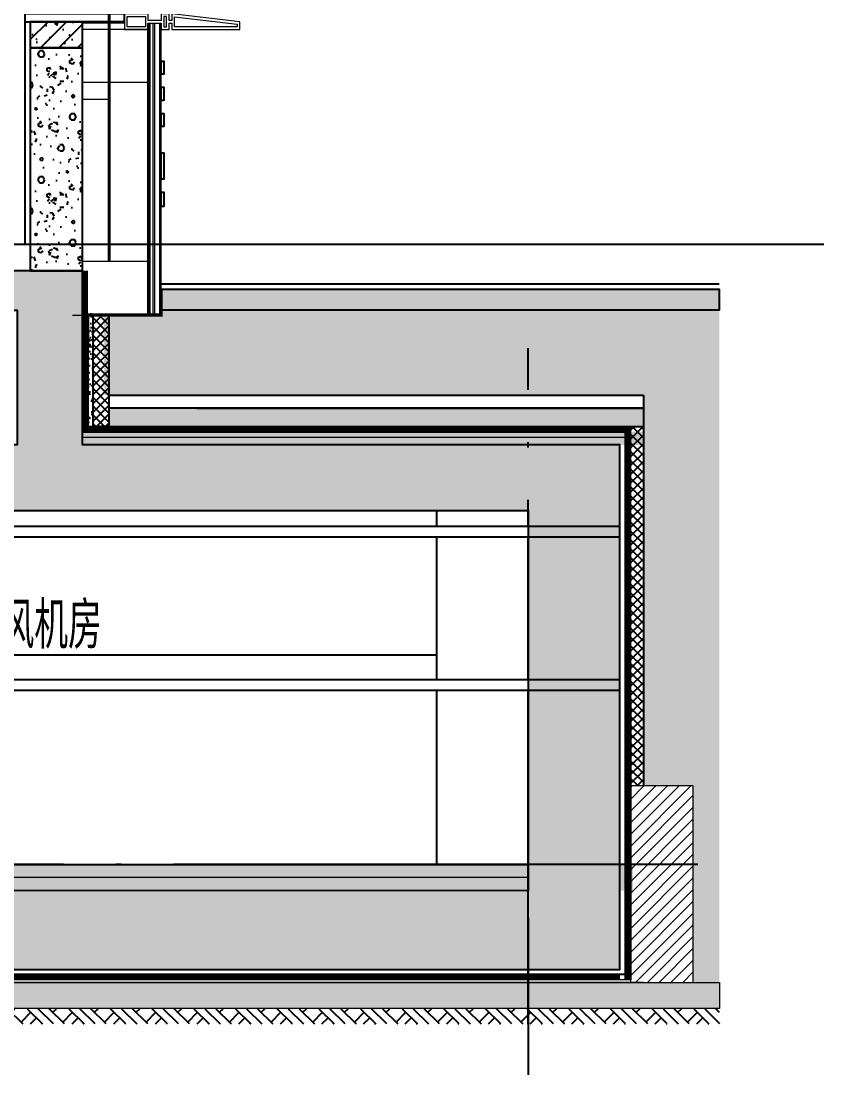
# Model space of a CAD drawing. Extents: x 1147314 to 1218578, y -272074 to -241968.
# Drawn here: x 1215514 to 1218578, y -269789 to -265769 of the extents above; entities that cross this region are included whole.
import ezdxf

# ---------------------------------------------------------------- set-up
doc = ezdxf.new("R2010")
doc.units = 0
doc.header["$LTSCALE"] = 1000
doc.header["$MEASUREMENT"] = 0
for name, pattern in [('230303生产综合楼-平面图_t8$0$DOTE', [2.42, 2, -0.2, 0.02, -0.2]), ('__DASH', [0.35, 0.25, -0.1]), ('DASHED', [0.75, 0.5, -0.25])]:
    doc.linetypes.add(name, pattern=pattern)
for name, color, linetype in [('A-DOOR-FIRE', 4, 'Continuous'), ('A-SECT-SURF', 6, 'Continuous'), ('A-看线', 115, 'Continuous'), ('AXIS', 3, 'Continuous'), ('DIM_SYMB', 3, 'Continuous'), ('DOTE', 1, 'Continuous'), ('FF-窗帘-JYZS', 8, 'Continuous'), ('LAYER1', 6, 'Continuous'), ('LY_MC_section A', 140, 'Continuous'), ('PUB_HATCH', 8, 'Continuous'), ('PUB_TEXT', 7, 'Continuous'), ('S_SURFACE', 6, 'Continuous'), ('SURFACE', 6, 'Continuous'), ('WALL', 255, 'Continuous'), ('墙身保温', 21, 'Continuous'), ('墙身抹灰', 6, 'Continuous'), ('立面填充线2 穿孔板', 8, 'Continuous')]:
    doc.layers.add(name, color=color, linetype=linetype)
for name, color, linetype, lineweight in [('A-WALL-INSL', 241, 'Continuous', 0), ('WALL-CURT-GLAZ', 120, 'Continuous', 0), ('WALL-CURT-METL', 211, 'Continuous', 0), ('墙身分层线', 253, 'Continuous', 18)]:
    doc.layers.add(name, color=color, linetype=linetype, lineweight=lineweight)
doc.styles.add('_TCH_DIM', font='SIMPLEX', dxfattribs={"bigfont": 'GBCBIG'})

# ---------------------------------------------------------------- blocks, each defined once
blk = doc.blocks.new('A$C37e4a2ef')
at = {"layer": 'A-看线'}
for points in [[(196, -60), (196, 0)], [(200, -60), (200, 0)]]:
    blk.add_lwpolyline(points, dxfattribs=at)
at = {"layer": 'WALL-CURT-METL'}
for points in [[(140, -60), (50, -60), (50, -35), (0, -35), (0, -60), (-30, -60), (-30, -35), (-40, -35), (-40, -60), (-300, -60), (-300, -30), (-40, 0), (-40, -25), (-30, -25), (-30, 0), (0, 0), (0, -25), (50, -25), (50, 0), (140, 0)], [(-50, -50), (-50, -11.2), (-290, -38.9), (-290, -50)], [(-20, -10), (-10, -10), (-10, -50), (-20, -50)], [(130, -25), (130, -10), (60, -10), (60, -50), (130, -50)]]:
    blk.add_lwpolyline(points, close=True, dxfattribs=at)
blk = doc.blocks.new('A$C38d1714a')
at = {"layer": 'A-WALL-INSL'}
blk.add_lwpolyline([(0, 0), (250, 0), (250, -200), (0, -200)], close=True, dxfattribs=at)
blk = doc.blocks.new('ret')
at = {"layer": 'PUB_HATCH'}
h = blk.add_hatch(dxfattribs=at)
h.set_pattern_fill('钢筋混凝土', color=256, scale=20, style=0)
h.set_pattern_definition([(45, (-92807.355, 30848.63), (-35.355339, 35.355339), []), (50, (-92807.36, 30848.63), (143.452037, -12.550427), [15, -165]), (355, (-92807.36, 30848.63), (-27.750267, 150.438427), [12, -132]), (100.4514, (-92795.4, 30847.58), (115.701876, 137.887908), [12.748038, -140.228422]), (46.1842, (-92807.36, 30888.63), (213.44821, -33.103803), [22.5, -247.5]), (96.6356, (-92789.57, 30885.87), (186.93254, 194.823574), [19.122058, -210.3426]), (351.1842, (-92807.36, 30888.63), (186.93239, 194.82372), [18, -198]), (21, (-92787.36, 30878.63), (119.38141, -80.523778), [15, -165]), (326, (-92787.36, 30878.63), (48.663066, 145.030009), [12, -132]), (71.4514, (-92777.4, 30871.92), (168.044526, 64.5061), [12.748038, -140.228422]), (37.5, (-92807.355, 30848.63), (2.431971, 66.5787708), [0, -130.4, 0, -134, 0, -132.5]), (7.5, (-92807.355, 30848.63), (52.6139075, 78.8823424), [0, -76.4, 0, -127.4, 0, -50.5]), (327.5, (-92851.955, 30848.63), (106.7644872, -4.5109743), [0, -50, 0, -156, 0, -207]), (317.5, (-92871.955, 30848.63), (116.637234, 20.0209965), [0, -65, 0, -103.6, 0, -147])])
edge = h.paths.add_edge_path()
edge.add_line((1217799.2, -267385.9), (1214199.2, -267386))
edge.add_line((1214199.2, -267386), (1214199.2, -266871.9))
edge.add_line((1214199.2, -266871.9), (1215499.2, -266871.9))
edge.add_line((1215499.2, -266871.9), (1215499.2, -267385.9))
edge.add_line((1215499.2, -267385.9), (1215749.2, -267385.9))
edge.add_line((1215749.2, -267385.9), (1215749.2, -266721.9))
edge.add_line((1215749.2, -266721.9), (1214199.2, -266721.9))
edge.add_line((1214199.2, -266721.9), (1212814.7, -266721.7))
edge.add_line((1212814.7, -266721.7), (1212814.7, -266971.7))
edge.add_line((1212814.7, -266971.7), (1213549.2, -266971.9))
edge.add_line((1213549.2, -266971.9), (1213549.2, -267335.9))
edge.add_line((1213549.2, -267335.9), (1213549.2, -267785.9))
edge.add_line((1213549.2, -267785.9), (1214199.2, -267785.9))
edge.add_line((1214199.2, -267785.9), (1214199.2, -267635.9))
edge.add_line((1214199.2, -267635.9), (1217449.2, -267635.9))
edge.add_line((1217449.2, -267635.9), (1217449.2, -269085.9))
edge.add_line((1217449.2, -269085.9), (1212815.5, -269085.9))
edge.add_line((1212815.5, -269085.9), (1212815.5, -269385.9))
edge.add_line((1212815.5, -269385.9), (1217799.2, -269385.9))
edge.add_line((1217799.2, -269385.9), (1217799.2, -267385.9))
at = {"layer": 'WALL'}
blk.add_lwpolyline([(1212815.6, -269385.9), (1217799.2, -269385.9), (1217799.2, -267385.9), (1215749.2, -267386), (1215749.2, -266721.9), (1214199.2, -266721.9), (1212814.7, -266721.9)], dxfattribs=at)
blk.add_lwpolyline([(1214199.2, -266871.9), (1215499.2, -266871.9), (1215499.2, -267385.9), (1214199.2, -267385.9)], close=True, dxfattribs=at)
blk = doc.blocks.new('A$C239653f4')
at = {"layer": '墙身分层线', "const_width": 5}
for points in [[(0, 25), (0, -25)], [(0, 0), (50, 0)]]:
    blk.add_lwpolyline(points, dxfattribs=at)

msp = doc.modelspace()

# ---------------------------------------------------------------- hatches: boundary and pattern name
at = {"layer": 'PUB_HATCH'}
h = msp.add_hatch(dxfattribs=at)
h.set_pattern_fill('钢筋混凝土', color=256, scale=20, style=0)
h.set_pattern_definition([(45, (-1035705.63, 103796.365), (-35.3553391, 35.3553391), []), (50, (-1035705.63, 103796.37), (143.4520365, -12.550427), [15, -165]), (355, (-1035705.63, 103796.37), (-27.750267, 150.438427), [12, -132]), (100.4514, (-1035693.68, 103795.32), (115.701876, 137.887908), [12.748038, -140.228422]), (46.1842, (-1035705.63, 103836.37), (213.44821, -33.103803), [22.5, -247.5]), (96.6356, (-1035687.84, 103833.6), (186.932541, 194.823574), [19.122058, -210.3426]), (351.1842, (-1035705.63, 103836.37), (186.93239, 194.82372), [18, -198]), (21, (-1035685.63, 103826.37), (119.3814104, -80.523778), [15, -165]), (326, (-1035685.63, 103826.37), (48.663066, 145.030009), [12, -132]), (71.4514, (-1035675.68, 103819.65), (168.044526, 64.506099), [12.748038, -140.228422]), (37.5, (-1035705.63, 103796.365), (2.4319711, 66.5787708), [0, -130.4, 0, -134, 0, -132.5]), (7.5, (-1035705.63, 103796.365), (52.6139075, 78.8823424), [0, -76.4, 0, -127.4, 0, -50.5]), (327.5, (-1035750.23, 103796.365), (106.7644872, -4.5109743), [0, -50, 0, -156, 0, -207]), (317.5, (-1035770.23, 103796.365), (116.637234, 20.0209965), [0, -65, 0, -103.6, 0, -147])])
h.paths.add_polyline_path([(1215749.2, -265771.9), (1215549.2, -265771.9), (1215549.2, -265871.9), (1215749.2, -265871.9)])
h = msp.add_hatch(dxfattribs=at)
h.set_pattern_fill('加气混凝土', color=256, scale=20, style=0)
h.set_pattern_definition([(0, (-1035634.83, 103323.17), (120, 240), [0, -240]), (0, (-1035775.23, 103290.77), (120, 240), [0, -240]), (0, (-1035697.23, 103288.37), (120, 240), [0, -240]), (0, (-1035612.03, 103359.17), (120, 240), [0, -240]), (0, (-1035711.63, 103276.37), (120, 240), [0, -240]), (0, (-1035588.03, 103510.37), (120, 240), [0, -240]), (0, (-1035661.23, 103491.17), (120, 240), [0, -240]), (0, (-1035622.83, 103461.17), (120, 240), [0, -240]), (0, (-1035818.43, 103456.37), (120, 240), [0, -240]), (0, (-1035700.83, 103445.57), (120, 240), [0, -240]), (0, (-1035746.43, 103384.37), (120, 240), [0, -240]), (0, (-1035744.03, 103294.37), (120, 240), [0, -240]), (0, (-1035654.03, 103284.77), (120, 240), [0, -240]), (0, (-1035588.03, 103390.37), (120, 240), [0, -240]), (0, (-1035812.43, 103353.17), (120, 240), [0, -240]), (0, (-1035792.03, 103393.97), (120, 240), [0, -240]), (0, (-1035698.43, 103377.17), (120, 240), [0, -240]), (0, (-1035732.03, 103342.37), (120, 240), [0, -240]), (0, (-1035751.23, 103421.57), (120, 240), [0, -240]), (0, (-1035721.23, 103511.57), (120, 240), [0, -240]), (0, (-1035802.83, 103302.77), (120, 240), [0, -240]), (0, (-1035670.83, 103462.37), (120, 240), [0, -240]), (0, (-1035782.43, 103465.97), (120, 240), [0, -240]), (0, (-1035801.63, 103497.17), (120, 240), [0, -240]), (130.601294, (-1035602.771, 103435.222), (-599.99999337, 720.00000315), [10.536622, -4414.8444]), (18.4349488, (-1035619.914, 103439.794), (599.9999978, 239.9999982), [10.842096, -1507.05116]), (90, (-1035619.91, 103429.51), (120, 240), [10.285714, -469.71426]), (161.565051, (-1035609.63, 103426.08), (-600.000003, 239.9999821), [10.842096, -1507.05116]), (53.1301023, (-1035609.63, 103426.08), (120.0000002, 239.9999999), [11.428572, -1188.5714]), (135, (-1035600.486, 103303.79), (-120.0000145, 239.9999838), [9.697464, -669.12504]), (45, (-1035614.2, 103303.79), (119.9999992, 239.999999), [9.697464, -669.12504]), (135, (-1035607.34, 103296.94), (-120.0000145, 239.9999838), [9.697464, -669.12504]), (45, (-1035607.34, 103296.94), (119.9999992, 239.999999), [9.697464, -669.12504]), (116.565051, (-1035715.91, 103464.94), (-2e-05, 479.999987), [12.77753, -255.5506]), (180, (-1035721.63, 103476.37), (-120, 240), [13.714286, -226.2857]), (63.434949, (-1035741.06, 103464.94), (1e-06, 479.999998), [12.77753, -255.5506]), (116.565051, (-1035735.34, 103453.5), (-2e-05, 479.999987), [12.77753, -255.5506]), (0, (-1035735.34, 103453.5), (120, 240), [13.714286, -226.2857]), (63.434949, (-1035721.63, 103453.5), (1e-06, 479.999998), [12.77753, -255.5506]), (107.102728, (-1035625.629, 103383.794), (-359.999986237, 1200.000001936), [15.544538, -6513.161]), (143.972626, (-1035630.2, 103398.65), (-2279.9999711, 1679.9999981), [15.544538, -3248.808]), (180, (-1035642.77, 103407.8), (-120, 240), [14.857142, -225.14284]), (36.0273733, (-1035670.2, 103398.65), (2279.99998315, 1679.99998189), [15.544538, -3248.808]), (71.5650511, (-1035674.77, 103384.937), (360.00000185, 1199.99999793), [14.456126, -1503.43712]), (107.102728, (-1035670.2, 103370.079), (-359.999986237, 1200.000001936), [15.544538, -6513.161]), (143.972626, (-1035657.629, 103360.937), (-2279.9999711, 1679.9999981), [15.544538, -3248.808]), (0, (-1035657.63, 103360.94), (120, 240), [14.857142, -225.14284]), (36.0273733, (-1035642.771, 103360.937), (2279.99998315, 1679.99998189), [15.544538, -3248.808]), (71.5650511, (-1035630.2, 103370.08), (360.00000185, 1199.99999793), [14.456126, -1503.43712]), (150.255118, (-1035623.343, 103495.794), (-360.00000085, 239.99999703), [9.214008, -1925.72784]), (90, (-1035631.34, 103491.22), (120, 240), [9.142858, -470.8571]), (29.7448813, (-1035631.343, 103491.222), (360.0000002, 239.99999888), [9.214008, -1925.72784]), (116.565051, (-1035679.34, 103325.5), (-2e-05, 479.999987), [12.77753, -255.5506]), (168.690067, (-1035685.057, 103336.937), (-1080.0000008, 239.99999398), [11.654902, -2435.8742]), (41.1859251, (-1035705.629, 103331.222), (2999.999981823, 2639.999976915), [12.148738, -5090.3208]), (90, (-1035705.63, 103319.79), (120, 240), [11.428572, -468.5714]), (138.814074, (-1035696.486, 103311.794), (-2999.999946676, 2640.000016815), [12.148738, -5090.3208]), (16.6992442, (-1035696.486, 103311.794), (3959.999970207, 1199.99998743), [11.93178, -4999.415]), (60.9453959, (-1035685.057, 103315.222), (119.99999968, 239.99999788), [11.766434, -4930.1358]), (109.983106, (-1035779.914, 103426.079), (-600.00000226, 1679.999995554), [13.3768, -5604.879]), (155.556045, (-1035784.486, 103438.651), (-1560.000005946, 719.99998504), [13.809194, -5786.0526]), (24.4439547, (-1035809.629, 103438.651), (1560.00000078, 719.999996537), [13.809194, -5786.0526]), (70.0168934, (-1035814.2, 103426.079), (600.00000181, 1679.99999583), [13.3768, -5604.879]), (109.983106, (-1035809.629, 103413.508), (-600.00000226, 1679.999995554), [13.3768, -5604.879]), (160.016893, (-1035797.057, 103408.937), (-600.00000035, 239.99998907), [13.3768, -2795.751]), (19.9831065, (-1035797.057, 103408.937), (599.9999967, 239.99999962), [13.3768, -2795.751]), (70.0168934, (-1035784.486, 103413.508), (600.00000181, 1679.99999583), [13.3768, -5604.879]), (122.005383, (-1035690.771, 103404.365), (-120.0000161, 239.99998775), [10.781693, -2253.3736]), (18.4349488, (-1035706.77, 103410.08), (599.9999978, 239.9999982), [10.842096, -1507.05116]), (90, (-1035706.77, 103399.79), (120, 240), [10.285714, -469.71426]), (161.565051, (-1035696.486, 103396.365), (-600.000003, 239.9999821), [10.842096, -1507.05116]), (54.4623222, (-1035696.486, 103396.365), (839.99999878, 1199.9999982), [9.831228, -4119.2846]), (116.565051, (-1035760.49, 103346.08), (-2e-05, 479.999987), [12.77753, -255.5506]), (180, (-1035766.2, 103357.5), (-120, 240), [12.571428, -227.42856]), (59.0362434, (-1035785.629, 103346.08), (120.00000039, 239.99999884), [13.32789, -2785.5288]), (120.963756, (-1035778.771, 103334.65), (-120.0000164, 239.99998898), [13.32789, -2785.5288]), (0, (-1035778.77, 103334.65), (120, 240), [12.571428, -227.42856]), (63.434949, (-1035766.2, 103334.65), (1e-06, 479.999998), [12.77753, -255.5506])])
h.paths.add_polyline_path([(1215749.2, -265871.9), (1215549.2, -265871.9), (1215549.2, -266721.9), (1215749.2, -266721.9)])
h = msp.add_hatch(dxfattribs=at)
h.set_pattern_fill('混凝土', color=256, scale=8, style=0)
h.set_pattern_definition([(50, (56480.073, 4144.165), (57.3808146, -5.0201708), [6, -66]), (355, (56480.073, 4144.165), (-11.1001067, 60.1753707), [4.8, -52.8]), (100.4514, (56484.855, 4143.747), (46.2807505, 55.1551634), [5.0992152, -56.091369]), (46.1842, (56480.07, 4160.165), (85.379284, -13.241521), [9, -99]), (96.6356, (56487.19, 4159.06), (74.7730164, 77.9294297), [7.648823, -84.13704]), (351.1842, (56480.07, 4160.165), (74.7729556, 77.929488), [7.2, -79.2]), (21, (56488.073, 4156.165), (47.7525642, -32.2095113), [6, -66]), (326, (56488.073, 4156.165), (19.4652266, 58.0120036), [4.8, -52.8]), (71.4514, (56492.05, 4153.48), (67.2178103, 25.8024397), [5.0992152, -56.091369]), (37.5, (56480.073, 4144.165), (0.97278843, 26.6315083), [0, -52.16, 0, -53.6, 0, -53]), (7.5, (56480.073, 4144.165), (21.045563, 31.55293695), [0, -30.56, 0, -50.96, 0, -20.2]), (327.5, (56462.233, 4144.165), (42.7057949, -1.80438974), [0, -20, 0, -62.4, 0, -82.8]), (317.5, (56454.233, 4144.165), (46.6548935, 8.0083986), [0, -26, 0, -41.44, 0, -58.8])])
h.paths.add_polyline_path([(1216049.2, -266791.9), (1218178.3, -266791.7), (1218178.3, -266871.8), (1216049.2, -266872)])
h = msp.add_hatch(dxfattribs=at)
h.set_pattern_fill('混凝土', color=256, scale=8, style=0)
h.set_pattern_definition([(50, (0, 0), (57.3808146, -5.0201708), [6, -66]), (355, (0, 0), (-11.1001067, 60.1753707), [4.8, -52.8]), (100.4514, (4.78, -0.42), (46.2807505, 55.1551634), [5.0992152, -56.091369]), (46.1842, (0, 16), (85.379284, -13.241521), [9, -99]), (96.6356, (7.115, 14.9), (74.7730164, 77.9294297), [7.648823, -84.13704]), (351.1842, (0, 16), (74.7729556, 77.929488), [7.2, -79.2]), (21, (8, 12), (47.7525642, -32.2095113), [6, -66]), (326, (8, 12), (19.4652266, 58.0120036), [4.8, -52.8]), (71.4514, (11.98, 9.316), (67.2178103, 25.8024397), [5.0992152, -56.091369]), (37.5, (0, 0), (0.97278843, 26.6315083), [0, -52.16, 0, -53.6, 0, -53]), (7.5, (0, 0), (21.045563, 31.55293695), [0, -30.56, 0, -50.96, 0, -20.2]), (327.5, (-17.84, 0), (42.7057949, -1.80438974), [0, -20, 0, -62.4, 0, -82.8]), (317.5, (-25.84, 0), (46.6548935, 8.0083986), [0, -26, 0, -41.44, 0, -58.8])])
h.paths.add_polyline_path([(1215749.2, -266885.7), (1215789.2, -266885.7), (1215789.2, -267315.9), (1215749.2, -267315.9)])
h = msp.add_hatch(dxfattribs=at)
h.set_pattern_fill('混凝土', color=256, scale=8, style=0)
h.set_pattern_definition([(50, (28528.594, 4745.994), (57.3808146, -5.0201708), [6, -66]), (355, (28528.594, 4745.994), (-11.1001067, 60.1753707), [4.8, -52.8]), (100.4514, (28533.376, 4745.576), (46.2807505, 55.1551634), [5.0992152, -56.091369]), (46.1842, (28528.594, 4761.994), (85.379284, -13.241521), [9, -99]), (96.6356, (28535.71, 4760.89), (74.7730164, 77.9294297), [7.648823, -84.13704]), (351.1842, (28528.59, 4761.994), (74.7729556, 77.929488), [7.2, -79.2]), (21, (28536.594, 4757.994), (47.7525642, -32.2095113), [6, -66]), (326, (28536.594, 4757.994), (19.4652266, 58.0120036), [4.8, -52.8]), (71.4514, (28540.574, 4755.31), (67.2178103, 25.8024397), [5.0992152, -56.091369]), (37.5, (28528.594, 4745.994), (0.97278843, 26.6315083), [0, -52.16, 0, -53.6, 0, -53]), (7.5, (28528.594, 4745.994), (21.045563, 31.55293695), [0, -30.56, 0, -50.96, 0, -20.2]), (327.5, (28510.754, 4745.994), (42.7057949, -1.80438974), [0, -20, 0, -62.4, 0, -82.8]), (317.5, (28502.754, 4745.994), (46.6548935, 8.0083986), [0, -26, 0, -41.44, 0, -58.8])])
h.paths.add_polyline_path([(1217888.9, -267315.9), (1217888.9, -267245.9), (1215849.2, -267245.9), (1215849.2, -267315.9)])
h = msp.add_hatch(dxfattribs=at)
h.set_pattern_fill('加气混凝土', color=256, scale=8)
h.set_pattern_definition([(0, (28556.91, 4746.715), (48, 96), [0, -96]), (0, (28500.75, 4733.755), (48, 96), [0, -96]), (0, (28531.95, 4732.795), (48, 96), [0, -96]), (0, (28566.03, 4761.115), (48, 96), [0, -96]), (0, (28526.19, 4727.995), (48, 96), [0, -96]), (0, (28575.63, 4821.595), (48, 96), [0, -96]), (0, (28546.35, 4813.915), (48, 96), [0, -96]), (0, (28561.71, 4801.915), (48, 96), [0, -96]), (0, (28483.47, 4799.995), (48, 96), [0, -96]), (0, (28530.51, 4795.675), (48, 96), [0, -96]), (0, (28512.27, 4771.195), (48, 96), [0, -96]), (0, (28513.23, 4735.195), (48, 96), [0, -96]), (0, (28549.23, 4731.355), (48, 96), [0, -96]), (0, (28575.63, 4773.595), (48, 96), [0, -96]), (0, (28485.87, 4758.715), (48, 96), [0, -96]), (0, (28494.03, 4775.035), (48, 96), [0, -96]), (0, (28531.47, 4768.315), (48, 96), [0, -96]), (0, (28518.03, 4754.395), (48, 96), [0, -96]), (0, (28510.35, 4786.075), (48, 96), [0, -96]), (0, (28522.35, 4822.075), (48, 96), [0, -96]), (0, (28489.71, 4738.555), (48, 96), [0, -96]), (0, (28542.51, 4802.395), (48, 96), [0, -96]), (0, (28497.87, 4803.835), (48, 96), [0, -96]), (0, (28490.19, 4816.315), (48, 96), [0, -96]), (130.601294, (28569.737, 4791.538), (-239.99999735, 288.00000126), [4.214649, -1765.93776]), (18.4349488, (28562.88, 4793.366), (239.99999911, 95.9999993), [4.3368384, -602.820464]), (90, (28562.88, 4789.25), (48, 96), [4.1142854, -187.885704]), (161.565051, (28566.994, 4787.88), (-240.0000012, 95.99999284), [4.3368384, -602.820464]), (53.1301023, (28566.994, 4787.88), (48.0000001, 95.99999995), [4.571429, -475.42856]), (135, (28570.65, 4738.966), (-48.0000058, 95.9999935), [3.8789856, -267.650016]), (45, (28565.166, 4738.966), (47.9999997, 95.9999996), [3.8789856, -267.650016]), (135, (28567.91, 4736.224), (-48.0000058, 95.9999935), [3.8789856, -267.650016]), (45, (28567.91, 4736.224), (47.9999997, 95.9999996), [3.8789856, -267.650016]), (116.565051, (28524.48, 4803.42), (-8.4e-06, 191.999995), [5.111012, -102.22024]), (180, (28522.19, 4807.995), (-48, 96), [5.4857146, -90.51428]), (63.434949, (28514.42, 4803.42), (4e-07, 191.999999), [5.111012, -102.22024]), (116.565051, (28516.71, 4798.85), (-8.4e-06, 191.999995), [5.111012, -102.22024]), (0, (28516.71, 4798.85), (48, 96), [5.4857146, -90.51428]), (63.434949, (28522.19, 4798.85), (4e-07, 191.999999), [5.111012, -102.22024]), (107.102728, (28560.5943, 4770.9664), (-143.999994495, 480.000000774), [6.217815, -2605.2644]), (143.972626, (28558.766, 4776.909), (-911.99998844, 671.99999924), [6.217815, -1299.5232]), (180, (28553.74, 4780.57), (-48, 96), [5.942857, -90.057136]), (36.0273733, (28542.766, 4776.909), (911.99999326, 671.999992756), [6.217815, -1299.5232]), (71.5650511, (28540.937, 4771.424), (144.00000074, 479.99999917), [5.7824506, -601.374848]), (107.102728, (28542.7657, 4765.4807), (-143.999994495, 480.000000774), [6.217815, -2605.2644]), (143.972626, (28547.794, 4761.8235), (-911.99998844, 671.99999924), [6.217815, -1299.5232]), (0, (28547.79, 4761.82), (48, 96), [5.942857, -90.057136]), (36.0273733, (28553.737, 4761.8235), (911.99999326, 671.999992756), [6.217815, -1299.5232]), (71.5650511, (28558.766, 4765.48), (144.00000074, 479.99999917), [5.7824506, -601.374848]), (150.255118, (28561.509, 4815.766), (-144.00000034, 95.99999881), [3.685603, -770.291136]), (90, (28558.31, 4813.94), (48, 96), [3.657143, -188.34284]), (29.7448813, (28558.309, 4813.938), (144.00000008, 95.99999955), [3.685603, -770.291136]), (116.565051, (28539.11, 4747.65), (-8.4e-06, 191.999995), [5.111012, -102.22024]), (168.690067, (28536.823, 4752.224), (-432.00000032, 95.99999759), [4.661961, -974.34968]), (41.1859251, (28528.5943, 4749.938), (1199.99999273, 1055.999990766), [4.859495, -2036.12832]), (90, (28528.594, 4745.366), (48, 96), [4.571429, -187.42856]), (138.814074, (28532.2514, 4742.1664), (-1199.99997867, 1056.000006726), [4.859495, -2036.12832]), (16.6992442, (28532.2514, 4742.1664), (1583.999988083, 479.999994972), [4.772712, -1999.766]), (60.9453959, (28536.823, 4743.538), (47.999999873, 95.99999915), [4.706574, -1972.05432]), (109.983106, (28498.88, 4787.8807), (-240.000000904, 671.999998222), [5.35072, -2241.9516]), (155.556045, (28497.0514, 4792.9092), (-624.000002379, 287.999994016), [5.523678, -2314.42104]), (24.4439547, (28486.9943, 4792.9092), (624.000000311, 287.999998615), [5.523678, -2314.42104]), (70.0168934, (28485.1657, 4787.8807), (240.000000724, 671.999998333), [5.35072, -2241.9516]), (109.983106, (28486.9943, 4782.852), (-240.000000904, 671.999998222), [5.35072, -2241.9516]), (160.016893, (28492.023, 4781.0235), (-240.00000014, 95.999995627), [5.35072, -1118.3004]), (19.9831065, (28492.023, 4781.0235), (239.99999868, 95.99999985), [5.35072, -1118.3004]), (70.0168934, (28497.0514, 4782.852), (240.000000724, 671.999998333), [5.35072, -2241.9516]), (122.005383, (28534.537, 4779.195), (-48.00000644, 95.9999951), [4.312677, -901.34944]), (18.4349488, (28528.137, 4781.48), (239.99999911, 95.9999993), [4.3368384, -602.820464]), (90, (28528.137, 4777.366), (48, 96), [4.1142854, -187.885704]), (161.565051, (28532.251, 4775.995), (-240.0000012, 95.99999284), [4.3368384, -602.820464]), (54.4623222, (28532.2514, 4775.995), (335.999999513, 479.99999928), [3.932491, -1647.71384]), (116.565051, (28506.65, 4755.88), (-8.4e-06, 191.999995), [5.111012, -102.22024]), (180, (28504.37, 4760.45), (-48, 96), [5.028571, -90.971424]), (59.0362434, (28496.594, 4755.881), (48.000000156, 95.999999534), [5.3311565, -1114.21152]), (120.963756, (28499.337, 4751.309), (-48.00000656, 95.99999559), [5.3311565, -1114.21152]), (0, (28499.34, 4751.31), (48, 96), [5.028571, -90.971424]), (63.434949, (28504.37, 4751.31), (4e-07, 191.999999), [5.111012, -102.22024])])
h.paths.add_polyline_path([(1218018.9, -267355.9), (1218018.9, -267335.9), (1215749.2, -267335.9), (1215749.2, -267355.9)])
h = msp.add_hatch(dxfattribs=at)
h.set_pattern_fill('加气混凝土', color=256, scale=8)
h.set_pattern_definition([(0, (28556.91, 4716.71), (48, 96), [0, -96]), (0, (28500.75, 4703.75), (48, 96), [0, -96]), (0, (28531.95, 4702.79), (48, 96), [0, -96]), (0, (28566.03, 4731.11), (48, 96), [0, -96]), (0, (28526.19, 4697.99), (48, 96), [0, -96]), (0, (28575.63, 4791.59), (48, 96), [0, -96]), (0, (28546.35, 4783.91), (48, 96), [0, -96]), (0, (28561.71, 4771.91), (48, 96), [0, -96]), (0, (28483.47, 4769.99), (48, 96), [0, -96]), (0, (28530.51, 4765.67), (48, 96), [0, -96]), (0, (28512.27, 4741.19), (48, 96), [0, -96]), (0, (28513.23, 4705.19), (48, 96), [0, -96]), (0, (28549.23, 4701.35), (48, 96), [0, -96]), (0, (28575.63, 4743.59), (48, 96), [0, -96]), (0, (28485.87, 4728.71), (48, 96), [0, -96]), (0, (28494.03, 4745.03), (48, 96), [0, -96]), (0, (28531.47, 4738.31), (48, 96), [0, -96]), (0, (28518.03, 4724.39), (48, 96), [0, -96]), (0, (28510.35, 4756.07), (48, 96), [0, -96]), (0, (28522.35, 4792.07), (48, 96), [0, -96]), (0, (28489.71, 4708.55), (48, 96), [0, -96]), (0, (28542.51, 4772.39), (48, 96), [0, -96]), (0, (28497.87, 4773.83), (48, 96), [0, -96]), (0, (28490.19, 4786.31), (48, 96), [0, -96]), (130.601294, (28569.737, 4761.5373), (-239.99999735, 288.00000126), [4.214649, -1765.93776]), (18.4349488, (28562.88, 4763.366), (239.99999911, 95.9999993), [4.3368384, -602.820464]), (90, (28562.88, 4759.25), (48, 96), [4.1142854, -187.885704]), (161.565051, (28566.994, 4757.88), (-240.0000012, 95.99999284), [4.3368384, -602.820464]), (53.1301023, (28566.994, 4757.88), (48.0000001, 95.99999995), [4.571429, -475.42856]), (135, (28570.65, 4708.966), (-48.0000058, 95.9999935), [3.8789856, -267.650016]), (45, (28565.166, 4708.966), (47.9999997, 95.9999996), [3.8789856, -267.650016]), (135, (28567.91, 4706.223), (-48.0000058, 95.9999935), [3.8789856, -267.650016]), (45, (28567.91, 4706.223), (47.9999997, 95.9999996), [3.8789856, -267.650016]), (116.565051, (28524.48, 4773.42), (-8.4e-06, 191.999995), [5.111012, -102.22024]), (180, (28522.19, 4777.99), (-48, 96), [5.4857146, -90.51428]), (63.434949, (28514.42, 4773.42), (4e-07, 191.999999), [5.111012, -102.22024]), (116.565051, (28516.71, 4768.85), (-8.4e-06, 191.999995), [5.111012, -102.22024]), (0, (28516.71, 4768.85), (48, 96), [5.4857146, -90.51428]), (63.434949, (28522.19, 4768.85), (4e-07, 191.999999), [5.111012, -102.22024]), (107.102728, (28560.5942, 4740.966), (-143.999994495, 480.000000774), [6.217815, -2605.2644]), (143.972626, (28558.766, 4746.909), (-911.99998844, 671.99999924), [6.217815, -1299.5232]), (180, (28553.74, 4750.57), (-48, 96), [5.942857, -90.057136]), (36.0273733, (28542.766, 4746.909), (911.99999326, 671.999992756), [6.217815, -1299.5232]), (71.5650511, (28540.937, 4741.423), (144.00000074, 479.99999917), [5.7824506, -601.374848]), (107.102728, (28542.7657, 4735.4802), (-143.999994495, 480.000000774), [6.217815, -2605.2644]), (143.972626, (28547.794, 4731.823), (-911.99998844, 671.99999924), [6.217815, -1299.5232]), (0, (28547.79, 4731.82), (48, 96), [5.942857, -90.057136]), (36.0273733, (28553.737, 4731.823), (911.99999326, 671.999992756), [6.217815, -1299.5232]), (71.5650511, (28558.766, 4735.48), (144.00000074, 479.99999917), [5.7824506, -601.374848]), (150.255118, (28561.509, 4785.766), (-144.00000034, 95.99999881), [3.685603, -770.291136]), (90, (28558.31, 4783.937), (48, 96), [3.657143, -188.34284]), (29.7448813, (28558.309, 4783.937), (144.00000008, 95.99999955), [3.685603, -770.291136]), (116.565051, (28539.11, 4717.65), (-8.4e-06, 191.999995), [5.111012, -102.22024]), (168.690067, (28536.823, 4722.223), (-432.00000032, 95.99999759), [4.661961, -974.34968]), (41.1859251, (28528.5942, 4719.9373), (1199.99999273, 1055.999990766), [4.859495, -2036.12832]), (90, (28528.594, 4715.366), (48, 96), [4.571429, -187.42856]), (138.814074, (28532.2514, 4712.166), (-1199.99997867, 1056.000006726), [4.859495, -2036.12832]), (16.6992442, (28532.2514, 4712.166), (1583.999988083, 479.999994972), [4.772712, -1999.766]), (60.9453959, (28536.823, 4713.5373), (47.999999873, 95.99999915), [4.706574, -1972.05432]), (109.983106, (28498.88, 4757.88), (-240.000000904, 671.999998222), [5.35072, -2241.9516]), (155.556045, (28497.0514, 4762.9088), (-624.000002379, 287.999994016), [5.523678, -2314.42104]), (24.4439547, (28486.9942, 4762.9088), (624.000000311, 287.999998615), [5.523678, -2314.42104]), (70.0168934, (28485.1657, 4757.88), (240.000000724, 671.999998333), [5.35072, -2241.9516]), (109.983106, (28486.9942, 4752.8516), (-240.000000904, 671.999998222), [5.35072, -2241.9516]), (160.016893, (28492.023, 4751.023), (-240.00000014, 95.999995627), [5.35072, -1118.3004]), (19.9831065, (28492.023, 4751.023), (239.99999868, 95.99999985), [5.35072, -1118.3004]), (70.0168934, (28497.0514, 4752.8516), (240.000000724, 671.999998333), [5.35072, -2241.9516]), (122.005383, (28534.537, 4749.194), (-48.00000644, 95.9999951), [4.312677, -901.34944]), (18.4349488, (28528.137, 4751.48), (239.99999911, 95.9999993), [4.3368384, -602.820464]), (90, (28528.137, 4747.366), (48, 96), [4.1142854, -187.885704]), (161.565051, (28532.251, 4745.994), (-240.0000012, 95.99999284), [4.3368384, -602.820464]), (54.4623222, (28532.2514, 4745.9945), (335.999999513, 479.99999928), [3.932491, -1647.71384]), (116.565051, (28506.65, 4725.88), (-8.4e-06, 191.999995), [5.111012, -102.22024]), (180, (28504.37, 4730.45), (-48, 96), [5.028571, -90.971424]), (59.0362434, (28496.594, 4725.88), (48.000000156, 95.999999534), [5.3311565, -1114.21152]), (120.963756, (28499.337, 4721.309), (-48.00000656, 95.99999559), [5.3311565, -1114.21152]), (0, (28499.34, 4721.31), (48, 96), [5.028571, -90.971424]), (63.434949, (28504.366, 4721.31), (4e-07, 191.999999), [5.111012, -102.22024])])
h.paths.add_polyline_path([(1218018.9, -267385.9), (1218018.9, -267355.9), (1215749.2, -267355.9), (1215749.2, -267385.9)])
h = msp.add_hatch(dxfattribs=at)
h.set_pattern_fill('加气混凝土', color=256, scale=10, style=0)
h.set_pattern_definition([(0, (60789.39, -48479.96), (60, 120), [0, -120]), (0, (60719.19, -48496.16), (60, 120), [0, -120]), (0, (60758.19, -48497.36), (60, 120), [0, -120]), (0, (60800.79, -48461.96), (60, 120), [0, -120]), (0, (60750.99, -48503.36), (60, 120), [0, -120]), (0, (60812.79, -48386.36), (60, 120), [0, -120]), (0, (60776.19, -48395.96), (60, 120), [0, -120]), (0, (60795.39, -48410.96), (60, 120), [0, -120]), (0, (60697.59, -48413.36), (60, 120), [0, -120]), (0, (60756.39, -48418.76), (60, 120), [0, -120]), (0, (60733.59, -48449.36), (60, 120), [0, -120]), (0, (60734.79, -48494.36), (60, 120), [0, -120]), (0, (60779.79, -48499.16), (60, 120), [0, -120]), (0, (60812.79, -48446.36), (60, 120), [0, -120]), (0, (60700.59, -48464.96), (60, 120), [0, -120]), (0, (60710.79, -48444.56), (60, 120), [0, -120]), (0, (60757.59, -48452.96), (60, 120), [0, -120]), (0, (60740.79, -48470.36), (60, 120), [0, -120]), (0, (60731.19, -48430.76), (60, 120), [0, -120]), (0, (60746.19, -48385.76), (60, 120), [0, -120]), (0, (60705.39, -48490.16), (60, 120), [0, -120]), (0, (60771.39, -48410.36), (60, 120), [0, -120]), (0, (60715.59, -48408.56), (60, 120), [0, -120]), (0, (60705.99, -48392.96), (60, 120), [0, -120]), (130.601294, (60805.4165, -48423.9296), (-299.999996686, 360.000001574), [5.268311, -2207.4222]), (18.4349488, (60796.845, -48421.644), (299.9999989, 119.9999991), [5.421048, -753.52558]), (90, (60796.845, -48426.787), (60, 120), [5.142857, -234.85713]), (161.565051, (60801.988, -48428.501), (-300.0000015, 119.99999105), [5.421048, -753.52558]), (53.1301023, (60801.988, -48428.5), (60.0000001, 119.99999994), [5.714286, -594.2857]), (135, (60806.56, -48489.644), (-60.0000073, 119.9999919), [4.848732, -334.56252]), (45, (60799.702, -48489.644), (59.9999996, 119.9999995), [4.848732, -334.56252]), (135, (60803.13, -48493.072), (-60.0000073, 119.9999919), [4.848732, -334.56252]), (45, (60803.13, -48493.072), (59.9999996, 119.9999995), [4.848732, -334.56252]), (116.565051, (60748.85, -48409.07), (-1e-05, 239.999993), [6.388765, -127.7753]), (180, (60745.99, -48403.36), (-60, 120), [6.857143, -113.14285]), (63.434949, (60736.27, -48409.07), (5e-07, 239.999999), [6.388765, -127.7753]), (116.565051, (60739.13, -48414.79), (-1e-05, 239.999993), [6.388765, -127.7753]), (0, (60739.13, -48414.79), (60, 120), [6.857143, -113.14285]), (63.434949, (60745.99, -48414.79), (5e-07, 239.999999), [6.388765, -127.7753]), (107.102728, (60793.988, -48449.644), (-179.999993118, 600.000000968), [7.772269, -3256.5805]), (143.972626, (60791.702, -48442.215), (-1139.99998555, 839.99999905), [7.772269, -1624.404]), (180, (60785.42, -48437.64), (-60, 120), [7.428571, -112.57142]), (36.0273733, (60771.702, -48442.215), (1139.999991575, 839.999990944), [7.772269, -1624.404]), (71.5650511, (60769.416, -48449.072), (180.00000092, 599.99999897), [7.228063, -751.71856]), (107.102728, (60771.702, -48456.501), (-179.999993118, 600.000000968), [7.772269, -3256.5805]), (143.972626, (60777.988, -48461.0725), (-1139.99998555, 839.99999905), [7.772269, -1624.404]), (0, (60777.99, -48461.07), (60, 120), [7.428571, -112.57142]), (36.0273733, (60785.4165, -48461.0725), (1139.999991575, 839.999990944), [7.772269, -1624.404]), (71.5650511, (60791.702, -48456.501), (180.00000092, 599.99999897), [7.228063, -751.71856]), (150.255118, (60795.131, -48393.644), (-180.00000043, 119.99999851), [4.607004, -962.86392]), (90, (60791.13, -48395.93), (60, 120), [4.571429, -235.42855]), (29.7448813, (60791.131, -48395.93), (180.0000001, 119.99999944), [4.607004, -962.86392]), (116.565051, (60767.13, -48478.79), (-1e-05, 239.999993), [6.388765, -127.7753]), (168.690067, (60764.274, -48473.072), (-540.0000004, 119.99999699), [5.827451, -1217.9371]), (41.1859251, (60753.988, -48475.9296), (1499.999990912, 1319.999988458), [6.074369, -2545.1604]), (90, (60753.99, -48481.644), (60, 120), [5.714286, -234.2857]), (138.814074, (60758.5594, -48485.644), (-1499.999973338, 1320.000008407), [6.074369, -2545.1604]), (16.6992442, (60758.5594, -48485.644), (1979.999985103, 599.999993716), [5.96589, -2499.7075]), (60.9453959, (60764.2736, -48483.9296), (59.99999984, 119.999998939), [5.883217, -2465.0679]), (109.983106, (60716.845, -48428.501), (-300.00000113, 839.999997777), [6.6884, -2802.4395]), (155.556045, (60714.5594, -48422.2153), (-780.000002973, 359.99999252), [6.904597, -2893.0263]), (24.4439547, (60701.988, -48422.2153), (780.00000039, 359.999998268), [6.904597, -2893.0263]), (70.0168934, (60699.702, -48428.501), (300.000000904, 839.999997916), [6.6884, -2802.4395]), (109.983106, (60701.988, -48434.787), (-300.00000113, 839.999997777), [6.6884, -2802.4395]), (160.016893, (60708.274, -48437.072), (-300.00000018, 119.99999453), [6.6884, -1397.8755]), (19.9831065, (60708.274, -48437.072), (299.99999835, 119.99999981), [6.6884, -1397.8755]), (70.0168934, (60714.5594, -48434.787), (300.000000904, 839.999997916), [6.6884, -2802.4395]), (122.005383, (60761.416, -48439.358), (-60.00000805, 119.99999387), [5.390846, -1126.6868]), (18.4349488, (60753.416, -48436.501), (299.9999989, 119.9999991), [5.421048, -753.52558]), (90, (60753.416, -48441.644), (60, 120), [5.142857, -234.85713]), (161.565051, (60758.56, -48443.358), (-300.0000015, 119.99999105), [5.421048, -753.52558]), (54.4623222, (60758.5594, -48443.358), (419.99999939, 599.9999991), [4.915614, -2059.6423]), (116.565051, (60726.56, -48468.5), (-1e-05, 239.999993), [6.388765, -127.7753]), (180, (60723.7, -48462.79), (-60, 120), [6.285714, -113.71428]), (59.0362434, (60713.988, -48468.501), (60.000000195, 119.99999942), [6.663946, -1392.7644]), (120.963756, (60717.416, -48474.215), (-60.0000082, 119.99999449), [6.663946, -1392.7644]), (0, (60717.42, -48474.22), (60, 120), [6.285714, -113.71428]), (63.434949, (60723.7, -48474.22), (5e-07, 239.999999), [6.388765, -127.7753])])
h.paths.add_polyline_path([(1212815.4, -269035.9), (1212815.4, -269085.9), (1217849.2, -269085.9), (1217849.2, -269035.9)])
h = msp.add_hatch(dxfattribs=at)
h.set_pattern_fill('混凝土', color=256, scale=15, style=0)
h.set_pattern_definition([(50, (-57243.73, 2000), (107.5890274, -9.41282), [11.25, -123.75]), (355, (-57243.73, 2000), (-20.8127, 112.82882), [9, -99]), (100.4514, (-57234.76, 1999.22), (86.776407, 103.415931), [9.5610285, -105.171317]), (46.1842, (-57243.73, 2030), (160.086157, -24.827852), [16.875, -185.625]), (96.6356, (-57230.39, 2027.93), (140.199406, 146.11768), [14.341543, -157.75695]), (351.1842, (-57243.73, 2030), (140.199292, 146.11779), [13.5, -148.5]), (21, (-57228.73, 2022.5), (89.536058, -60.3928336), [11.25, -123.75]), (326, (-57228.73, 2022.5), (36.4973, 108.772507), [9, -99]), (71.4514, (-57221.27, 2017.47), (126.033394, 48.3795745), [9.5610285, -105.171317]), (37.5, (-57243.73, 2000), (1.8239783, 49.9340781), [0, -97.8, 0, -100.5, 0, -99.375]), (7.5, (-57243.73, 2000), (39.4604306, 59.1617568), [0, -57.3, 0, -95.55, 0, -37.875]), (327.5, (-57277.18, 2000), (80.0733654, -3.3832308), [0, -37.5, 0, -117, 0, -155.25]), (317.5, (-57292.18, 2000), (87.4779254, 15.0157473), [0, -48.75, 0, -77.7, 0, -110.25])])
h.paths.add_polyline_path([(1212815.6, -269435.9), (1218179.2, -269435.9), (1218179.2, -269535.9), (1212815.6, -269535.9)])
at = {"layer": '墙身保温'}
h = msp.add_hatch(dxfattribs=at)
h.set_pattern_fill('ANSI37', color=256, scale=15, style=0)
h.set_pattern_definition([(45, (16246.148, 1400), (-16.83798023, 16.83798023), []), (135, (16246.148, 1400), (-16.83798023, -16.83798023), [])])
edge = h.paths.add_edge_path()
edge.add_line((1215789.2, -267315.9), (1215789.2, -266891.7))
edge.add_line((1215789.2, -266891.7), (1215849.2, -266891.7))
edge.add_line((1215849.2, -266891.7), (1215849.2, -267315.9))
edge.add_line((1215849.2, -267315.9), (1215789.2, -267315.9))
h = msp.add_hatch(dxfattribs=at)
h.set_pattern_fill('ANSI37', color=256, scale=15, style=0)
h.set_pattern_definition([(45, (-57643.996, 1700.167), (-16.83798023, 16.83798023), []), (135, (-57643.996, 1700.167), (-16.83798023, -16.83798023), [])])
h.paths.add_polyline_path([(1217838.9, -268685.9), (1217888.9, -268685.9), (1217888.9, -267315.9), (1217838.9, -267315.9)])
at = {"layer": '墙身分层线'}
h = msp.add_hatch(dxfattribs=at)
h.set_pattern_fill('ANSI31', color=256, scale=20)
h.set_pattern_definition([(45, (-57643.73, 2000), (-22.4506403, 22.4506403), [])])
h.paths.add_polyline_path([(1217839.2, -269435.9), (1218079.2, -269435.9), (1218079.2, -268685.9), (1217839.2, -268685.9)])
h = msp.add_hatch(dxfattribs=at)
h.set_pattern_fill('混凝土', color=256, scale=10)
h.set_pattern_definition([(50, (60753.99, -48443.36), (71.7260183, -6.2752135), [7.5, -82.5]), (355, (60753.99, -48443.36), (-13.8751334, 75.2192134), [6, -66]), (100.4514, (60759.965, -48443.88), (57.850938, 68.9439542), [6.374019, -70.114211]), (46.1842, (60753.99, -48423.36), (106.724105, -16.5519014), [11.25, -123.75]), (96.6356, (60762.88, -48424.74), (93.466271, 97.411787), [9.561029, -105.1713]), (351.1842, (60753.99, -48423.36), (93.466195, 97.41186), [9, -99]), (21, (60763.99, -48428.36), (59.6907052, -40.261889), [7.5, -82.5]), (326, (60763.99, -48428.36), (24.331533, 72.5150045), [6, -66]), (71.4514, (60768.96, -48431.71), (84.022263, 32.2530497), [6.374019, -70.114211]), (37.5, (60753.988, -48443.358), (1.21598553, 33.2893854), [0, -65.2, 0, -67, 0, -66.25]), (7.5, (60753.988, -48443.358), (26.3069537, 39.4411712), [0, -38.2, 0, -63.7, 0, -25.25]), (327.5, (60731.688, -48443.358), (53.3822436, -2.2554872), [0, -25, 0, -78, 0, -103.5]), (317.5, (60721.69, -48443.36), (58.318617, 10.0104982), [0, -32.5, 0, -51.8, 0, -73.5])])
h.paths.add_polyline_path([(1212815.4, -268985.9), (1212815.4, -269035.9), (1217849.2, -269035.9), (1217849.2, -268985.9)])
at = {"layer": '立面填充线2 穿孔板'}
h = msp.add_hatch(dxfattribs=at)
h.set_pattern_fill('夯实土壤', color=256, scale=20, style=0)
h.set_pattern_definition([(135, (1213330.77, -269947.35), (79.4788, 79.4788), []), (135, (1213288.77, -269947.35), (79.4788, 79.4788), []), (135, (1213246.77, -269947.35), (79.4788, 79.4788), []), (45, (1213330.77, -269947.35), (79.4788, -79.4788), [53, -59.4]), (45, (1213309.77, -269926.35), (79.4788, -79.4788), [53, -59.4]), (45, (1213288.77, -269905.35), (79.4788, -79.4788), [53, -59.4])])
h.paths.add_polyline_path([(1212815.6, -269535.9), (1212815.6, -269593.7), (1218179.2, -269593.9), (1218179.2, -269536)])

# ---------------------------------------------------------------- linework, layer by layer
at = {"layer": 'A-SECT-SURF'}
for p, q in [((1215549.2, -266621.9), (1212814.7, -266621.9)), ((1213599.2, -268985.9), (1217449.2, -268985.9))]:
    msp.add_line(p, q, dxfattribs=at)
msp.add_lwpolyline([(1213599.2, -268985.9), (1217449.2, -268985.9)], dxfattribs=at)
at = {"layer": 'A-WALL-INSL'}
msp.add_lwpolyline([(1215849.1, -266066.8), (1215849.2, -266685.7), (1215749.2, -266685.7), (1215749.2, -266066.8), (1215749.2, -266066.8), (1215849.2, -266066.8)], close=True, dxfattribs=at)
at = {"layer": 'A-看线'}
msp.add_line((1214199.2, -268185.9), (1217099.2, -268185.9), dxfattribs=at)
for points in [[(1215999.2, -266885.7), (1215999.2, -265776.9)], [(1216005.2, -266885.7), (1216005.2, -265776.9)], [(1215849.2, -266685.7), (1215849.2, -265801.9)], [(1215853.2, -266685.7), (1215853.2, -265801.9)], [(1217099.2, -267635.9), (1217099.2, -268985.9)]]:
    msp.add_lwpolyline(points, dxfattribs=at)
at = {"layer": 'AXIS'}
msp.add_line((1217449.2, -269189.9), (1217449.2, -269788.6), dxfattribs=at)
at = {"layer": 'DOTE', "linetype": '230303生产综合楼-平面图_t8$0$DOTE'}
for points in [[(1218577.7, -266621.7), (1212814.7, -266621.9)], [(1217559.7, -266621.9), (1212814.7, -266621.9)], [(1217449.2, -269595.3), (1217449.2, -267017.3)], [(1218096.4, -268985.9), (1212815.6, -268985.9)]]:
    msp.add_lwpolyline(points, dxfattribs=at)
at = {"layer": 'LY_MC_section A', "color": 41}
for points in [[(1216049.2, -265921.9), (1216059.2, -265921.9), (1216059.2, -265971.9), (1216049.2, -265971.9)], [(1216049.2, -266021.9), (1216059.2, -266021.9), (1216059.2, -266071.9), (1216049.2, -266071.9)], [(1216049.2, -266121.9), (1216059.2, -266121.9), (1216059.2, -266171.9), (1216049.2, -266171.9)], [(1216049.2, -266271.9), (1216059.2, -266271.9), (1216059.2, -266371.9), (1216049.2, -266371.9)], [(1216049.2, -266421.9), (1216059.2, -266421.9), (1216059.2, -266476.9), (1216049.2, -266476.9)]]:
    msp.add_lwpolyline(points, close=True, dxfattribs=at)
at = {"layer": 'S_SURFACE', "color": 2, "linetype": '__DASH', "ltscale": 0.1, "const_width": 10}
msp.add_lwpolyline([(1216049.2, -266791.7), (1216049.2, -266891.7), (1215769.2, -266891.7), (1215769.2, -267011.6)], dxfattribs=at)
at = {"layer": 'SURFACE'}
msp.add_lwpolyline([(1216049.2, -266771.7), (1218178.3, -266771.7)], dxfattribs=at)
at = {"layer": 'SURFACE', "linetype": 'DASHED', "ltscale": 0.1, "const_width": 20}
msp.add_lwpolyline([(1217799, -269415.9), (1212815.5, -269415.9)], dxfattribs=at)
at = {"layer": 'WALL'}
for points in [[(1215749.2, -265771.9), (1215549.2, -265771.9), (1215549.2, -265871.9), (1215749.2, -265871.9)], [(1215749.2, -265871.9), (1215549.2, -265871.9), (1215549.2, -266721.9), (1215749.2, -266721.9)], [(1216049.2, -266791.9), (1218178.3, -266791.7), (1218178.3, -266791.7), (1218178.3, -266871.8), (1218178.3, -266871.8), (1216049.2, -266872)]]:
    msp.add_lwpolyline(points, close=True, dxfattribs=at)
at = {"layer": 'WALL', "color": 9, "const_width": 5}
msp.add_lwpolyline([(1215749.2, -266221.9), (1215749.2, -266721.9)], dxfattribs=at)
at = {"layer": 'WALL'}
for points in [[(1215789.2, -267315.9), (1215789.2, -266891.7), (1215849.2, -266891.7), (1215849.2, -267315.9), (1215789.2, -267315.9)], [(1215849.2, -267195.9), (1217888.9, -267195.9)], [(1217888.9, -267195.9), (1217888.9, -268685.9)], [(1217888.9, -267245.9), (1215849.2, -267245.9)], [(1216185.2, -267246), (1217889.2, -267246)], [(1217838.9, -267315.9), (1217888.9, -267315.9)], [(1217889.2, -267346), (1217889.2, -268685.9)], [(1217819.2, -269405.9), (1212815.5, -269405.9)]]:
    msp.add_lwpolyline(points, dxfattribs=at)
at = {"layer": 'WALL-CURT-GLAZ'}
for p, q in [((1216018.2, -266885.7), (1216018.2, -265776.9)), ((1216024.2, -266885.7), (1216024.2, -265776.9)), ((1216043.2, -266885.7), (1216043.2, -265776.9)), ((1216049.2, -266891.7), (1216049.2, -265776.9))]:
    msp.add_line(p, q, dxfattribs=at)
msp.add_lwpolyline([(1215749.2, -265771.9), (1215909.1, -265771.9), (1215909.1, -265776.9), (1215749.2, -265776.9)], close=True, dxfattribs=at)
for points in [[(1215759.2, -266885.7), (1216049.2, -266885.7)], [(1215759.2, -266891.7), (1216049.2, -266891.7)]]:
    msp.add_lwpolyline(points, dxfattribs=at)
at = {"layer": '墙身分层线'}
for p, q in [((1217889.2, -267346), (1217889.2, -267246)), ((1217449.2, -269035.9), (1213599.2, -269035.9))]:
    msp.add_line(p, q, dxfattribs=at)
for points in [[(1215749.2, -266885.7), (1215789.2, -266885.7), (1215789.2, -267315.9), (1215749.2, -267315.9)], [(1217839.2, -269435.9), (1218079.2, -269435.9), (1218079.2, -268685.9), (1217839.2, -268685.9)], [(1212815.6, -269435.9), (1218179.2, -269435.9), (1218179.2, -269535.9), (1212815.6, -269535.9)]]:
    msp.add_lwpolyline(points, close=True, dxfattribs=at)
at = {"layer": '墙身分层线', "const_width": 5}
msp.add_lwpolyline([(1215769.2, -267315.9), (1217888.9, -267315.9)], dxfattribs=at)
at = {"layer": '墙身分层线'}
for points in [[(1215749.2, -267335.9), (1217818.9, -267335.9)], [(1215749.2, -267355.9), (1217818.9, -267355.9)], [(1217839.2, -269425.9), (1212815.5, -269425.9)], [(1217889.2, -269435.9), (1212815.5, -269435.9)], [(1217839.2, -269425.9), (1217839.2, -269435.9)]]:
    msp.add_lwpolyline(points, dxfattribs=at)
at = {"layer": '墙身抹灰'}
msp.add_lwpolyline([(1215909.2, -265741.9), (1215529.2, -265741.9), (1215529.2, -265771.9), (1215909.2, -265771.9)], close=True, dxfattribs=at)
for points in [[(1215529.2, -265771.9), (1215529.2, -266621.9)], [(1215909.2, -265771.9), (1215549.2, -265771.9), (1215549.2, -266621.9)]]:
    msp.add_lwpolyline(points, dxfattribs=at)

# ---------------------------------------------------------------- block references
at = {"layer": 'A-DOOR-FIRE', "xscale": -1}
msp.add_blockref('A$C37e4a2ef', (1216049.2, -265741.9), dxfattribs=at)
at = {"layer": 'SURFACE', "xscale": -1}
for p in [(1215999.2, -265801.9), (1215999.2, -266685.7)]:
    msp.add_blockref('A$C38d1714a', p, dxfattribs=at)
at = {"layer": 'WALL', "xscale": -1}
msp.add_blockref('A$C239653f4', (1215759.2, -266891.7), dxfattribs=at)

# ---------------------------------------------------------------- texts
at = {"layer": 'PUB_TEXT', "style": '_TCH_DIM'}
msp.add_text('战时进风机房', height=178.72, dxfattribs=at).set_placement((1215050, -268163.3))

# ---------------------------------------------------------------- next in the draw order: wipeouts: each hides what was drawn before it
for points in [[(1212294.6, -267696.3), (1217799.2, -267696.1), (1217799.2, -267736.1), (1212294.6, -267736.3)], [(1212294.6, -268281), (1217799.2, -268280.8), (1217799.2, -268320.8), (1212294.6, -268321)]]:
    msp.add_wipeout(points).dxf.layer = 'DIM_SYMB'

# ---------------------------------------------------------------- next in the draw order: hatches: boundary and pattern name
at = {"layer": 'LAYER1'}
h = msp.add_hatch(dxfattribs=at)
h.set_pattern_fill('AR-SAND', color=8, scale=20, style=0)
h.set_pattern_definition([(37.5, (16146.15, 1700), (-1.6000313, 48.9413237), [0, -38.608, 0, -43.18, 0, -41.275]), (7.5, (16146.15, 1700), (44.9523283, 71.68251), [0, -20.828, 0, -34.798, 0, -13.335]), (327.5, (16114.91, 1700), (79.099237, 0.1437185), [0, -12.7, 0, -45.72, 0, -59.69]), (317.5, (16114.91, 1700), (76.3556452, 22.2929323), [0, -6.35, 0, -29.972, 0, -34.29])])
h.paths.add_polyline_path([(1217889.3, -267195.8), (1217889.2, -268685.9), (1218079.2, -268685.9), (1218079.2, -269435.9), (1218178.3, -269435.9), (1218178.3, -266871.6), (1216049.1, -266872.1), (1216049.2, -266891.7), (1215829.2, -266892.2), (1215831.7, -267195.9)])

# ---------------------------------------------------------------- next in the draw order: linework, layer by layer
at = {"layer": 'DIM_SYMB'}
for points in [[(1212815, -267696.3), (1215056.4, -267696.1), (1215071.6, -267654.1), (1215086.4, -267738.1), (1215101.4, -267696.1), (1217799.2, -267696.1)], [(1212815, -267736.3), (1215056.4, -267736.1), (1215071.6, -267694.1), (1215086.4, -267778.1), (1215101.4, -267736.1), (1217799.2, -267736.1)], [(1212815.2, -268281), (1215056.4, -268280.8), (1215071.6, -268238.8), (1215086.4, -268322.8), (1215101.4, -268280.8), (1217799.2, -268280.8)], [(1212815.2, -268321), (1215056.4, -268320.8), (1215071.6, -268278.8), (1215086.4, -268362.8), (1215101.4, -268320.8), (1217799.2, -268320.8)]]:
    msp.add_lwpolyline(points, dxfattribs=at)
at = {"layer": 'SURFACE', "linetype": 'DASHED', "ltscale": 0.1, "const_width": 20}
msp.add_lwpolyline([(1215759.2, -266721.9), (1215759.2, -267325.9), (1217828.9, -267325.9), (1217829.2, -269425.9)], dxfattribs=at)
at = {"layer": 'WALL'}
for points in [[(1215749.2, -266891.9), (1215749.2, -266891.9), (1215749.2, -267335.9), (1217818.9, -267335.9), (1217819.2, -269425.9)], [(1215769.2, -266891.7), (1215769.2, -267315.9), (1217838.9, -267315.9), (1217839.2, -269425.9)], [(1212814.8, -266971.9), (1213549.2, -266971.9), (1213549.2, -267635.9), (1213549.2, -267785.9), (1214199.2, -267785.9), (1214199.2, -267635.9), (1217449.2, -267635.9), (1217449.2, -269085.9), (1212815.5, -269085.7), (1212815.5, -269385.7), (1217799.2, -269385.9), (1217799.2, -267385.9)]]:
    msp.add_lwpolyline(points, dxfattribs=at)

# ---------------------------------------------------------------- next in the draw order: block references
at = {"layer": 'FF-窗帘-JYZS'}
msp.add_blockref('ret', (0, 0), dxfattribs=at)

doc.saveas('drawing.dxf')
